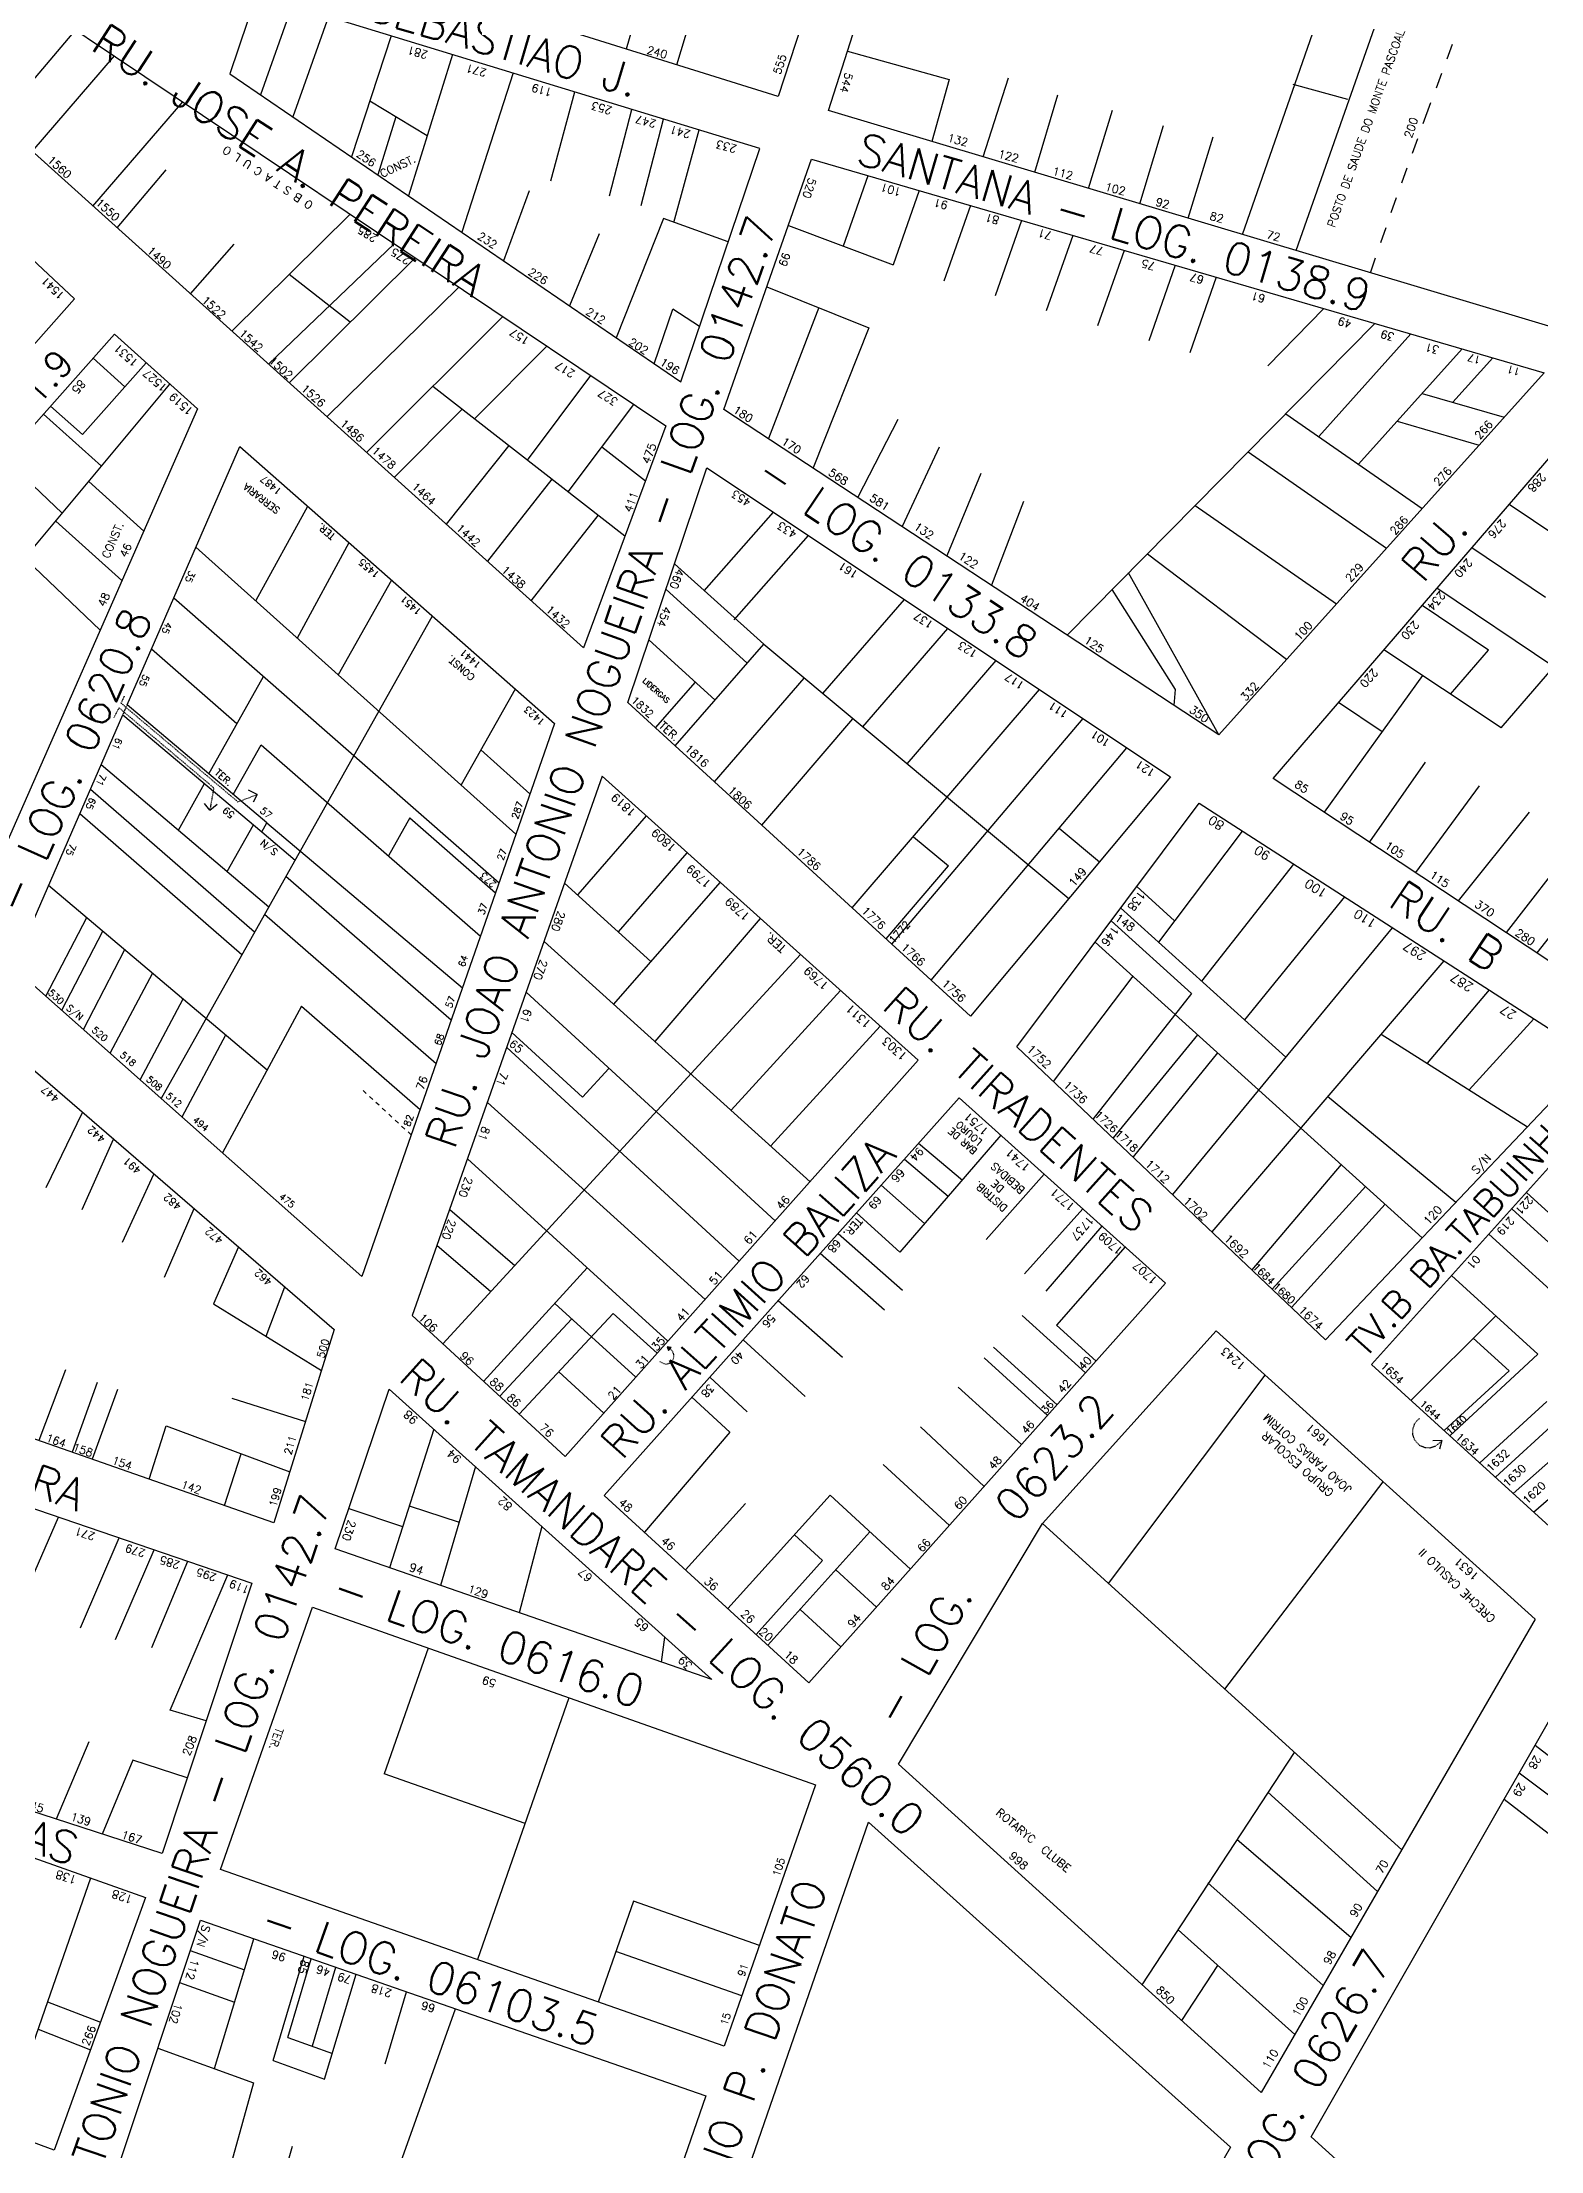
# Model space of a CAD drawing. Extents: x 714896 to 749292, y 8417558 to 8447149.
# Drawn here: x 738163.1 to 738444, y 8426398.5 to 8426793.7 of the extents above; entities that cross this region are included whole.
import ezdxf

# ---------------------------------------------------------------- set-up
doc = ezdxf.new("R2010")
doc.units = 0
doc.header["$MEASUREMENT"] = 0
doc.linetypes.add('ACAD_ISO03W100', pattern=[30, 12, -18])
for name, color, linetype in [('LOTE', 7, 'CONTINUOUS'), ('NUM-PORTA', 7, 'CONTINUOUS'), ('QUADRA', 6, 'CONTINUOUS'), ('TEXTO', 7, 'CONTINUOUS'), ('TEXTODERUA', 3, 'CONTINUOUS')]:
    doc.layers.add(name, color=color, linetype=linetype)
doc.styles.add('ROMANS', font='ROMANS.SHX', dxfattribs={"height": 1.5})

msp = doc.modelspace()

# ---------------------------------------------------------------- hatches: boundary and pattern name
at = {"layer": 'LOTE', "linetype": 'CONTINUOUS'}
msp.add_hatch(color=256, dxfattribs=at).paths.add_polyline_path([(738280.94, 8426549.07), (738280.22, 8426549.2), (738280.45, 8426548.52), (738280.71, 8426548.81, 0.000633), (738280.71, 8426548.81, -0.000633), (738280.71, 8426548.81)])
h = msp.add_hatch(dxfattribs=at)
h.set_pattern_fill('ANSI31', color=256, style=0)
h.set_pattern_definition([(45, (0, 0), (-0.0883883476483, 0.0883883476483), [])])
h.paths.add_polyline_path([(738280.94, 8426549.07), (738280.22, 8426549.2), (738280.45, 8426548.52), (738280.71, 8426548.81, 0.000633), (738280.71, 8426548.81, -0.000633), (738280.71, 8426548.81)])

# ---------------------------------------------------------------- linework, layer by layer
at = {"layer": 'LOTE', "color": 7}
for p, q in [((738388.02, 8426757.68, 517.27), (738407.83, 8426814.32, 521.68)), ((738398.1, 8426754.66, 517.27), (738418.02, 8426811.23, 521.68)), ((738276.7, 8426806.65, 519.16), (738272.52, 8426792.42, 518.26)), ((738209.93, 8426800.61), (738204.01, 8426783.82, -2.3)), ((738216.71, 8426798.54, 518.15), (738210.06, 8426779.69, 515.57)), ((738282.01, 8426789.46, 518.26), (738285.26, 8426800.18, 519.06)), ((738169.3, 8426796.03, 516.68), (738154.83, 8426778.98, 516.8)), ((738228.48, 8426794.93, 518.15), (738221.05, 8426772.19, 515.48)), ((738161.19, 8426773.25, 516.8), (738176.62, 8426791.12, 516.68)), ((738239.98, 8426791.41, 518.15), (738231.75, 8426764.88, 515.41)), ((738314.04, 8426792.04, 519.62), (738333.04, 8426786.72, 518.64)), ((738251.33, 8426787.94, 518.15), (738241.72, 8426758.07, 515.36)), ((738333.04, 8426786.72, 518.64), (738329.84, 8426775.12, 517.27)), ((738339.46, 8426772.24, 517.27), (738344.16, 8426787.02, 518.74)), ((738172.57, 8426763, 516.8), (738189.42, 8426782.53, 516.68)), ((738258.38, 8426767.75, 516.59), (738262.94, 8426784.39, 518.15)), ((738349.13, 8426769.34, 517.27), (738353.42, 8426783.82, 518.65)), ((738397.51, 8426785.83, 519.35), (738407.73, 8426783, 519.34)), ((738229.34, 8426779.71, 516.53), (738225.97, 8426768.82, 515.41)), ((738269.42, 8426764.88, 516.76), (738273.61, 8426781.12, 518.15)), ((738275.36, 8426763.08, 516.76), (738279.55, 8426779.31, 518.15)), ((738359.21, 8426766.28, 517.27), (738363.68, 8426780.94, 518.59)), ((738281.46, 8426759.93, 516.88), (738286.24, 8426777.26, 518.15)), ((738368.8, 8426763.44, 517.27), (738373.27, 8426778.11, 518.59)), ((738377.89, 8426760.72, 517.27), (738382.58, 8426775.94, 518.61)), ((738186.28, 8426769.78, 516.83), (738177.09, 8426758.94, 516.8)), ((738254.36, 8426765.85, 516.37), (738249.51, 8426752.75, 515.32)), ((738220.77, 8426761.5, 516.69), (738198.62, 8426739.55, 516.8)), ((738279.5, 8426760.64, 516.85), (738270.64, 8426738.32, 515.25)), ((738291.64, 8426756.28, 517.17), (738279.5, 8426760.64, 516.85)), ((738302.93, 8426759.35, 517.31), (738322.57, 8426751.98, 517.62)), ((738198.98, 8426755.84, 516.87), (738190.83, 8426746.57, 516.8)), ((738205.49, 8426733.37, 516.8), (738229.07, 8426755.93, 516.69)), ((738267.47, 8426757.79, 516.4), (738261.93, 8426744.27, 515.28)), ((738209.35, 8426729.89, 516.8), (738233, 8426753.29, 516.69)), ((738298.91, 8426747.87, 517.31), (738318.04, 8426740.2, 517.77)), ((738286.3, 8426740.45), (738281.25, 8426743.69, 211.59)), ((738308.65, 8426743.96, 516.72), (738299.22, 8426719.4, 518.4)), ((738249.42, 8426742.27, 516.69), (738223.85, 8426716.83, 516.8)), ((738318.04, 8426740.2, 516.86), (738307.57, 8426713.9, 518.4)), ((738355.2, 8426682.58), (738412.88, 8426740.98)), ((738257.67, 8426736.74, 516.69), (738244.12, 8426723.1, 516.75)), ((738254.04, 8426715.36, 517.37), (738265.91, 8426731.21, 516.68)), ((738421.72, 8426727.89), (738437.08, 8426723.41)), ((738241.8, 8426724.9, 517.24), (738229.05, 8426712.14, 516.8)), ((738261.67, 8426709.42, 517.4), (738273.95, 8426725.81, 516.69)), ((738323.45, 8426723.01, 517.24), (738315.93, 8426708.41, 518.4)), ((738396.19, 8426724.08, 519.83), (738421.71, 8426706.3, 518.4)), ((738417.04, 8426722.68), (738432.4, 8426718.2)), ((738166.85, 8426705.43, -0.77), (738156.03, 8426715.77)), ((738250.54, 8426718.09, 517.27), (738238.79, 8426703.38, 516.8)), ((738331.18, 8426717.8, 517.28), (738324.28, 8426702.91, 518.4)), ((738389.11, 8426716.91, 519.85), (738415.02, 8426698.86, 518.4)), ((738258.62, 8426711.8, 517.48), (738246.53, 8426696.41, 516.8)), ((738338.98, 8426712.84, 517.29), (738332.64, 8426697.42, 518.4)), ((738173.92, 8426683.48, -1.79), (738148.73, 8426707.54)), ((738347.03, 8426707.65, 517.26), (738341, 8426691.92, 518.4)), ((738212.82, 8426706.71, 510.5), (738203.15, 8426689.04, 510.04)), ((738267.23, 8426705, 517.51), (738254.68, 8426689.03, 516.8)), ((738287.15, 8426690.9), (738300.14, 8426705.6)), ((738379.2, 8426706.88, 519.89), (738405.67, 8426688.45, 518.4)), ((738451.73, 8426697.87, 517.35), (738438.05, 8426707.07, 517.74)), ((738220.55, 8426699.9, 510.5), (738210.89, 8426682.02, 510.28)), ((738292.78, 8426685.46), (738306.68, 8426701.24)), ((738251.87, 8426645.26, 512.15), (738191.89, 8426699.06, 509.14)), ((738281.58, 8426695.92), (738298.31, 8426680.86)), ((738370.23, 8426697.79), (738396.31, 8426678.04)), ((738444.83, 8426689.63, 517.24), (738431.03, 8426698.92, 517.74)), ((738228.53, 8426692.88, 510.5), (738218.53, 8426675.16, 510.5)), ((738187.74, 8426689.54, 509.14), (738248.7, 8426636.14, 512.15)), ((738279.99, 8426691.18), (738295.22, 8426677.31)), ((738309.36, 8426671.64), (738324.67, 8426689.25)), ((738434.18, 8426679.76, 517.74), (738421.74, 8426688.13, 517.74)), ((738446.4, 8426676.61, 516.95), (738424.5, 8426691.35, 517.74)), ((738236.18, 8426686.14, 510.5), (738185.35, 8426595.75, 510.38)), ((738316.9, 8426665.36), (738332.85, 8426683.81)), ((738183.58, 8426679.98, 509.14), (738199.58, 8426666, 509.92)), ((738276.8, 8426681.7), (738289.2, 8426670.41)), ((738281.71, 8426661.83), (738298.31, 8426680.86)), ((738436.5, 8426665.18, 516.95), (738414.56, 8426679.8, 517.74)), ((738427.02, 8426671.5, 517.56), (738434.18, 8426679.76, 517.74)), ((738325.2, 8426658.44), (738341.85, 8426677.81)), ((738436.5, 8426665.18, 516.95), (738446.4, 8426676.61, 517.19)), ((738251.71, 8426672.47, 510.5), (738241.58, 8426654.5, 511.23)), ((738278.02, 8426665.2), (738285.51, 8426673.77)), ((738289.09, 8426655.07), (738305.91, 8426674.52)), ((738314.92, 8426631.43), (738350.02, 8426672.36)), ((738421.8, 8426674.98, 517.38), (738403.36, 8426649.41, 517.09)), ((738297.94, 8426646.97), (738315.04, 8426666.91)), ((738322.3, 8426624.68), (738358.2, 8426666.92)), ((738204.12, 8426662.04, 510.15), (738245.21, 8426626.13, 512.15)), ((738254.5, 8426652.82, 512.15), (738245.29, 8426661.08, 511.69)), ((738329.68, 8426617.92), (738366.37, 8426661.48)), ((738174.14, 8426658.3, 509.14), (738205.55, 8426631.67, 511.13)), ((738422.28, 8426658.76, 517.12), (738411.84, 8426643.8, 517.09)), ((738172.14, 8426653.72, 509.14), (738202.9, 8426626.96, 510.6)), ((738432.38, 8426654.33, 516.97), (738420.49, 8426638.08, 517.09)), ((738170.14, 8426649.13, 509.14), (738200.52, 8426622.72, 510.58)), ((738232, 8426648.31, 510.46), (738227.99, 8426641.18, 510.45)), ((738232, 8426648.31, 510.46), (738248.04, 8426634.25, 512.15)), ((738276.28, 8426648.71, 513.24), (738263.45, 8426633.97, 510.91)), ((738441.75, 8426649.41, 516.84), (738428.5, 8426632.78, 517.09)), ((738204.22, 8426645.7, 509.14), (738210.47, 8426640.42, 510.69)), ((738205.18, 8426647.4, 509.14), (738241.84, 8426616.45, 512.15)), ((738387.98, 8426645.85, 512.08), (738372.29, 8426625.04, 512.95)), ((738283.91, 8426641.8, 513.24), (738271.01, 8426626.98, 510.9)), ((738450.29, 8426643.32, 516.68), (738437.45, 8426626.85, 517.09)), ((738208.77, 8426637.4, 510.69), (738239.75, 8426610.46, 512.15)), ((738277.14, 8426621.42, 511.62), (738260.97, 8426636.09, 509.57)), ((738290.11, 8426636.23, 513.24), (738270.14, 8426613.42, 509.99)), ((738321.27, 8426625.62), (738332.92, 8426639.34)), ((738397.61, 8426639.66, 512.08), (738380.37, 8426617.74, 511.91)), ((738456.08, 8426639.49, 517.57), (738443.24, 8426623.02, 517.98)), ((738164.29, 8426635.7, 509.14), (738205.27, 8426601.11, 511.11)), ((738368.23, 8426635.43, 516.01), (738375.3, 8426629.03, 515.56)), ((738407.15, 8426633.52, 512.08), (738388.42, 8426610.46, 511.91)), ((738163.75, 8426614.91, 510.38), (738171.43, 8426629.68, 509.98)), ((738204.76, 8426630.26, 510.64), (738236.91, 8426602.3, 512.15)), ((738297.63, 8426629.49, 513.24), (738277.89, 8426606.42, 510.15)), ((738363.42, 8426629.03, 516.01), (738378.52, 8426615.38, 511.89)), ((738365.2, 8426631.45, 516.01), (738396.14, 8426603.48, 514.03)), ((738166.74, 8426612.26, 510.38), (738174.47, 8426627.11, 509.98)), ((738257.13, 8426625.17, 509.57), (738306.99, 8426580.13, 509.12)), ((738360.44, 8426625.02, 516.01), (738421.75, 8426569.62, 512.08)), ((738416.13, 8426627.74, 512.08), (738374.94, 8426577.74, 511.71)), ((738170.83, 8426608.63, 510.38), (738178.59, 8426623.63, 510.12)), ((738305.19, 8426622.69, 513.24), (738238.16, 8426549.75, 513.07)), ((738425.78, 8426621.53, 512.08), (738382.31, 8426570.73, 511.71)), ((738175.8, 8426604.22, 510.38), (738183.79, 8426619.25, 510.36)), ((738367.48, 8426618.65, 513.22), (738352.59, 8426598.89, 514.04)), ((738181.41, 8426599.24, 510.38), (738189.49, 8426614.43, 510.36)), ((738211.66, 8426613.02, 510.95), (738196.9, 8426585.51, 510.38)), ((738211.66, 8426613.02, 511.1), (738233.91, 8426593.68, 512.15)), ((738253.78, 8426615.63, 509.57), (738300.43, 8426572.77, 509.12)), ((738292.18, 8426593.51, 513.19), (738312.69, 8426615.97, 513.24)), ((738378.52, 8426615.38, 511.89), (738360.05, 8426591.89, 511.71)), ((738434.26, 8426616.07, 512.08), (738422.63, 8426602.35, 511.98)), ((738299.63, 8426586.84, 513.19), (738320.14, 8426609.3, 513.24)), ((738442.67, 8426610.66, 512.08), (738430.55, 8426597.33, 512.09)), ((738189.29, 8426592.26, 510.38), (738197.49, 8426607.68, 510.53)), ((738250.15, 8426605.28, 509.57), (738293.73, 8426565.26, 509.12)), ((738251.12, 8426608.12, 509.57), (738264.34, 8426595.98, 509.43)), ((738379.62, 8426607.68, 513.23), (738363.8, 8426588.33, 511.71)), ((738414.03, 8426607.8, 511.98), (738441.45, 8426590.41)), ((738269.3, 8426601.37, 513.17), (738264.34, 8426595.98, 513.16)), ((738383.39, 8426604.28, 511.86), (738367.55, 8426584.77, 511.71)), ((738163.8, 8426579.07, 509.92), (738170.64, 8426593.12, 510.4)), ((738246.52, 8426594.96, 509.57), (738287.31, 8426558.06, 509.12)), ((738428.02, 8426576.25, 512.08), (738404, 8426596.08, 512.75)), ((738342.74, 8426588.87, 513.05), (738323.81, 8426566.92, 512)), ((738170.6, 8426574.94, 509.97), (738176.43, 8426588.12, 510.4)), ((738327.34, 8426587.34, 511.24), (738335.55, 8426580.39, 512.17)), ((738178.11, 8426568.78, 509.99), (738184.02, 8426581.57, 510.4)), ((738280.31, 8426550.21, 509.12), (738242.8, 8426584.4, 509.57)), ((738324.67, 8426584.36, 511.24), (738332.88, 8426577.41, 512.17)), ((738350.9, 8426581.54, 513.05), (738340, 8426569.3, 512.54)), ((738406.54, 8426583.36, 511.85), (738389.8, 8426563.61, 511.71)), ((738320.33, 8426579.49, 511.24), (738328.44, 8426572.27, 512.07)), ((738411.16, 8426579.32, 511.85), (738393.59, 8426559.97, 511.71)), ((738441.26, 8426578.12, 517.91), (738458.9, 8426562.07, 516.57)), ((738185.98, 8426562.23, 510), (738191.54, 8426575.08, 510.4)), ((738239.48, 8426574.93, 509.57), (738251.64, 8426564.43, 510.88)), ((738323.81, 8426566.92, 512), (738315.67, 8426574.27, 511.24)), ((738358.1, 8426575.06, 513.05), (738347.21, 8426562.83, 512.82)), ((738414.8, 8426575.89, 511.85), (738397.23, 8426556.55, 511.71)), ((738438.5, 8426575.06, 517.91), (738449.6, 8426564.96, 517.91)), ((738312.25, 8426570.44, 511.24), (738324.31, 8426559.83, 512.14)), ((738361.71, 8426571.82, 513.05), (738351.16, 8426559.61, 512.99)), ((738434.22, 8426570.31, 517.91), (738451.14, 8426554.91, 517.91)), ((738199.86, 8426567.91, 510.4), (738195.17, 8426557.24, 510.03)), ((738237.06, 8426568.26), (738247.16, 8426559.54, 1.08)), ((738308.92, 8426566.71, 511.24), (738320.98, 8426556.1, 512.14)), ((738366.07, 8426567.9, 513.05), (738353.21, 8426553.25, 513.22)), ((738245.8, 8426542.71, 513.07), (738265.21, 8426563.97, 513.12)), ((738427.22, 8426562.55, 517.91), (738443.43, 8426547.8, 517.91)), ((738195.17, 8426557.24, 510.03), (738215.44, 8426544.76, 509.83)), ((738205.04, 8426551.15, 510.02), (738208.53, 8426560.43, 510.4)), ((738274.33, 8426543.49, 509.12), (738259.14, 8426557.33, 509.3)), ((738301.05, 8426557.88, 511.24), (738313.05, 8426547.26, 512.07)), ((738262.34, 8426554.42, 511.17), (738248.83, 8426539.92, 513.07)), ((738270.12, 8426555.44, 510.59), (738252.5, 8426536.53, 513.07)), ((738278.32, 8426547.97, 509.12), (738270.12, 8426555.44, 510.59)), ((738346.73, 8426555.08, 512.88), (738358.63, 8426544.28, 514.06)), ((738353.21, 8426553.25, 513.22), (738360.63, 8426546.52, 514.06)), ((738435.53, 8426554.99, 516.77), (738419.61, 8426539.14, 514.65)), ((738294.46, 8426550.5, 511.24), (738306.07, 8426539.86, 511.99)), ((738341.4, 8426549.12, 512.88), (738353.31, 8426538.32, 514.06)), ((738431.3, 8426550.78, 516.29), (738438, 8426544.68, 516.29)), ((738339.61, 8426547.11, 510.65), (738351.51, 8426536.31, 511.83)), ((738426.88, 8426532.52, 514.65), (738443.43, 8426547.8, 515.64)), ((738167.47, 8426544.86, 509.69), (738162.43, 8426531.61, 509.46)), ((738173.39, 8426542.51, 509.71), (738168.69, 8426529.42, 509.46)), ((738268.34, 8426536.77, 509.12), (738259.9, 8426544.47, 509.22)), ((738288.19, 8426543.47, 511.24), (738295.24, 8426536.99, 511.71)), ((738334.73, 8426541.65, 512.88), (738346.64, 8426530.85, 514.06)), ((738362.94, 8426504.82, 514.87), (738392.27, 8426543.86, 515.34)), ((738425.85, 8426533.47, 514.65), (738438, 8426544.68, 516.29)), ((738177.17, 8426541.19, 509.71), (738172.47, 8426528.1, 509.46)), ((738198.63, 8426539.58, 509.84), (738212.45, 8426535.17, 509.83)), ((738284.86, 8426539.74, 511.24), (738291.99, 8426533.19, 511.71)), ((738432.5, 8426527.43, 514.65), (738445.07, 8426538.93, 516.15)), ((738183.1, 8426524.37, 509.46), (738186.31, 8426534.36, 509.7)), ((738186.31, 8426534.36, 509.7), (738209.51, 8426525.74, 509.83)), ((738236.48, 8426533.77, 510.19), (738228.16, 8426507.76, 510.31)), ((738327.72, 8426534.21, 512.81), (738339.64, 8426523.02, 514.06)), ((738435.45, 8426524.73, 514.65), (738448.02, 8426536.23, 516.15)), ((738291.99, 8426533.19, 511.58), (738275.97, 8426514.44, 510.96)), ((738438.78, 8426521.7, 514.65), (738451.7, 8426533.13, 516.12)), ((738197.26, 8426519.41, 509.46), (738200.38, 8426529.13, 509.69)), ((738244.3, 8426526.72, 510.19), (738237.74, 8426504.44, 510.31)), ((738320.68, 8426527.13, 512.71), (738333.13, 8426515.72, 514.06)), ((738442.62, 8426518.21, 514.65), (738454.95, 8426528.95, 516.06)), ((738384.76, 8426485.02, 514.9), (738414.41, 8426523.89, 515.34)), ((738220.55, 8426518.87), (738230.64, 8426515.5, 0.28)), ((738231.88, 8426519.39, 509.55), (738241.23, 8426516.29, 509.79)), ((738294.92, 8426519.82, 511.88), (738283.68, 8426507.38, 510.96)), ((738310.76, 8426521.38, 513.23), (738291.59, 8426500.14, 510.96)), ((738325.81, 8426507.52, 514.06), (738310.76, 8426521.38, 511.86)), ((738159.25, 8426501.47, 509.9), (738166.16, 8426517.26, 509.86)), ((738256.72, 8426515.52, 510.19), (738252.48, 8426499.32, 510.31)), ((738318.23, 8426514.51, 512.95), (738299.11, 8426493.26, 510.96)), ((738309.33, 8426509.11, 512.96), (738304.06, 8426513.96, 512.19)), ((738350.56, 8426516.06, 514.82), (738417.92, 8426454.93, 514.8)), ((738170.26, 8426496.53, 509.95), (738177.52, 8426513.38, 509.86)), ((738176.79, 8426494.3, 509.95), (738184.04, 8426511.15, 509.86)), ((738183.61, 8426492.83, 509.92), (738190.35, 8426508.99, 509.86)), ((738187.09, 8426481.1, 509.93), (738197.85, 8426506.43, 509.86)), ((738309.33, 8426509.11, 512.96), (738296.88, 8426495.27, 510.96)), ((738319.44, 8426500.39, 514.06), (738311.83, 8426507.39, 512.95)), ((738312.78, 8426492.93, 514.06), (738305.14, 8426499.96, 512.94)), ((738193.8, 8426479.06, 509.64), (738187.09, 8426481.1, 509.93)), ((738171.8, 8426475.17, 510.37), (738165.71, 8426460.64, 511.7)), ((738442.89, 8426474.5), (738455.65, 8426464.66, 1.03)), ((738180.04, 8426471.71, 510.25), (738174.33, 8426457.84, 511.7)), ((738190.26, 8426468.38, 509.64), (738180.04, 8426471.71, 510.25)), ((738369.25, 8426429.6, 514.8), (738397.82, 8426473.17, 514.9)), ((738460.61, 8426453.7, 515.81), (738439.91, 8426469.3, 514.3)), ((738392.81, 8426465.69, 514.88), (738413.38, 8426447.1, 514.8)), ((738437.09, 8426464.37, 514.29), (738446.71, 8426456.95, 515.33)), ((738386.96, 8426456.92, 514.87), (738408.39, 8426438.47, 514.8)), ((738172.15, 8426449.6, 509.72), (738164.1, 8426426.44, 510.58)), ((738381.55, 8426448.71, 514.85), (738403.18, 8426429.47, 514.8)), ((738375.99, 8426439.88, 514.83), (738397.85, 8426420.27, 514.8)), ((738190.83, 8426436.04), (738200.97, 8426432.39, 0.45)), ((738195.4, 8426413.91, 512.61), (738202.73, 8426438.25, 511.97)), ((738206.38, 8426415.43, 512.69), (738212.2, 8426434.96, 511.97)), ((738209.13, 8426419.75, 512.51), (738213.52, 8426434.5, 511.97)), ((738213.74, 8426418.15, 512.51), (738218.13, 8426432.9, 511.97)), ((738216.02, 8426411.9, 512.51), (738221.91, 8426431.58, 511.97)), ((738376.66, 8426422.89, 514.8), (738383.43, 8426433.2, 514.82)), ((738188.84, 8426430.06, 511.97), (738199.15, 8426426.35, 512.43)), ((738227.33, 8426414.82, 512.34), (738231.36, 8426428.3, 511.97)), ((738164.1, 8426426.44, 510.58), (738155.71, 8426402.25, 513.84)), ((738164.1, 8426426.44, 510.58), (738173.98, 8426422.57, 509.72)), ((738223.67, 8426377.91, 514.65), (738240.55, 8426425.1, 511.97)), ((738162.3, 8426421.27, 510.58), (738172.12, 8426417.43, 509.72)), ((738184.74, 8426417.72, 511.97), (738202.7, 8426411.25, 512.77)), ((738202.7, 8426411.25, 512.77), (738196.18, 8426387.79, 514.65)), ((738209.92, 8426399.28, 513.24), (738205.68, 8426384.37, 514.65))]:
    msp.add_line(p, q, dxfattribs=at)
at = {"layer": 'LOTE', "color": 7, "ltscale": 0.1}
for p, q in [((738426.41, 8426790.62, 520.03), (738427.43, 8426793.34, 520.22)), ((738424.38, 8426785.14, 519.67), (738425.39, 8426787.88, 519.84)), ((738421.92, 8426778.44, 519.29), (738423.37, 8426782.39, 519.51)), ((738419.91, 8426772.91, 518.99), (738420.92, 8426775.68, 519.14)), ((738417.92, 8426767.36, 518.68), (738418.91, 8426770.14, 518.84)), ((738415.93, 8426761.78, 518.33), (738416.92, 8426764.57, 518.52)), ((738413.97, 8426756.16, 517.9), (738414.95, 8426758.97, 518.13)), ((738412.05, 8426750.48, 517.27), (738413, 8426753.32, 517.62)), ((738223.83, 8426596.66, 511.27), (738223.23, 8426597.21, 511.24)), ((738225.03, 8426595.55, 511.36), (738224.43, 8426596.11, 511.31)), ((738226.22, 8426594.45, 511.45), (738225.62, 8426595, 511.4)), ((738227.42, 8426593.34, 511.55), (738226.82, 8426593.89, 511.5)), ((738228.62, 8426592.23, 511.67), (738228.02, 8426592.78, 511.61)), ((738229.83, 8426591.11, 511.81), (738229.23, 8426591.67, 511.74)), ((738231.04, 8426590, 511.97), (738230.43, 8426590.56, 511.88)), ((738232.24, 8426588.89, 512.15), (738231.64, 8426589.45, 512.06))]:
    msp.add_line(p, q, dxfattribs=at)
at = {"layer": 'LOTE', "color": 7, "linetype": 'CONTINUOUS'}
for p, q in [((738170.61, 8426720.15), (738182.56, 8426733.61)), ((738172.62, 8426734.47), (738178.57, 8426729.12)), ((738159.8, 8426696.97, 216.82), (738187.02, 8426729.6)), ((738163.33, 8426724), (738174.2, 8426714.23)), ((738164.66, 8426725.5), (738170.61, 8426720.15)), ((738171.79, 8426711.35), (738182.11, 8426702.08)), ((738165.61, 8426703.94), (738178.02, 8426692.79))]:
    msp.add_line(p, q, dxfattribs=at)
at = {"layer": 'LOTE', "color": 7, "flags": 128}
for points, elevation in [([(738235.25, 8426776.15), (738224.47, 8426782.64)], 515.48), ([(738216.41, 8426723.51), (738241.16, 8426747.82)], 516.8), ([(738194.29, 8426656.59), (738204.55, 8426674.82)], 509.14), ([(738414.2, 8426664.43), (738406.07, 8426669.95)], 517.38), ([(738198.88, 8426652.72), (738204.12, 8426662.04)], 509.14), ([(738188.6, 8426646.04), (738193.5, 8426654.76)], 509.14), ([(738197.76, 8426638.29), (738202.67, 8426647.01)], 509.14), ([(738204.22, 8426645.7), (738205.18, 8426647.4)], 509.14)]:
    msp.add_lwpolyline(points, dxfattribs=dict(at, elevation=elevation))
at = {"layer": 'LOTE', "color": 7}
for points in [[(738317.84, 8426768.69), (738313.22, 8426755.49)], [(738327.44, 8426765.89), (738322.57, 8426751.98)], [(738337.04, 8426763.09), (738332.08, 8426748.94)], [(738346.64, 8426760.29), (738341.68, 8426746.14)], [(738356.24, 8426757.49), (738351.28, 8426743.34)], [(738365.84, 8426754.69), (738360.88, 8426740.54)], [(738375.44, 8426751.89), (738370.48, 8426737.74)], [(738383.12, 8426749.65), (738378.16, 8426735.5)], [(738403.28, 8426743.78), (738392.78, 8426733.07)], [(738419.6, 8426739.02), (738402.33, 8426719.8)], [(738429.2, 8426736.22), (738409.78, 8426714.61)], [(738434.96, 8426734.54), (738427.48, 8426726.21)], [(738383.61, 8426663.9), (738366.71, 8426694.24)], [(738375.25, 8426669.4), (738375.47, 8426672.39), (738363.63, 8426691.12)], [(738298.31, 8426680.86), (738355.48, 8426633.2)], [(738326.38, 8426644.79), (738332.92, 8426639.34)], [(738353.68, 8426646.42), (738361.25, 8426640.11)], [(738235.4, 8426492.72), (738227.15, 8426469.12)], [(738261.81, 8426483.39), (738244.64, 8426434.32)]]:
    msp.add_lwpolyline(points, dxfattribs=at)
at = {"layer": 'LOTE', "color": 7, "linetype": 'CONTINUOUS', "flags": 128}
for points in [[(738220.82, 8426741.24), (738209.35, 8426750.18)], [(738272.31, 8426701.13), (738236.28, 8426729.2)], [(738276.13, 8426711.45), (738267.96, 8426717.81)], [(738279.73, 8426494.75), (738279.12, 8426490.08)]]:
    msp.add_lwpolyline(points, dxfattribs=at)
at = {"layer": 'LOTE', "color": 7, "flags": 128}
for points in [[(738277.79, 8426733.44), (738281.25, 8426743.69)], [(738425.39, 8426531.64), (738423.74, 8426531.56)], [(738425.39, 8426531.64), (738425, 8426530)], [(738253.57, 8426459.85), (738227.15, 8426469.12)], [(738273.89, 8426445.26), (738267.29, 8426426.38)], [(738297.49, 8426436.99), (738273.89, 8426445.26)], [(738294.19, 8426427.55), (738270.59, 8426435.82)]]:
    msp.add_lwpolyline(points, dxfattribs=at)
at = {"layer": 'LOTE', "color": 5, "linetype": 'ACAD_ISO03W100', "ltscale": 0.005, "flags": 128}
msp.add_lwpolyline([(738176.54, 8426667.14), (738177.5, 8426668.92), (738195.22, 8426653.96), (738194.5, 8426649.77)], dxfattribs=at)
at = {"layer": 'LOTE', "color": 3, "linetype": 'ACAD_ISO03W100', "ltscale": 0.005, "flags": 128}
msp.add_lwpolyline([(738178.46, 8426671.16), (738177.84, 8426669.83), (738199.76, 8426651.32), (738203.34, 8426652.69)], dxfattribs=at)
at = {"layer": 'LOTE', "color": 7, "linetype": 'ACAD_ISO03W100', "ltscale": 0.002, "flags": 128}
for points in [[(738178.22, 8426667.66), (738179.01, 8426669.49)], [(738421.23, 8426535.75), (738420.68, 8426535.29), (738420.23, 8426534.66), (738419.89, 8426533.57), (738419.92, 8426532.69), (738420.28, 8426531.74), (738421.19, 8426530.76), (738422.21, 8426530.33), (738423.21, 8426530.27), (738424.18, 8426530.56), (738424.96, 8426531.12), (738425.39, 8426531.64)]]:
    msp.add_lwpolyline(points, dxfattribs=at)
at = {"layer": 'LOTE', "color": 3, "flags": 128}
for points in [[(738203.34, 8426652.69), (738201.75, 8426653.51)], [(738203.34, 8426652.69), (738202.6, 8426651.25)]]:
    msp.add_lwpolyline(points, dxfattribs=at)
at = {"layer": 'LOTE', "color": 5, "flags": 128}
for points in [[(738194.5, 8426649.77), (738193.5, 8426651.04)], [(738194.5, 8426649.77), (738195.9, 8426650.88)]]:
    msp.add_lwpolyline(points, dxfattribs=at)
at = {"layer": 'LOTE', "linetype": 'CONTINUOUS', "flags": 128}
msp.add_lwpolyline([(738280.22, 8426549.2), (738280.45, 8426548.52), (738280.94, 8426549.07), (738280.22, 8426549.2)], dxfattribs=at)
at = {"layer": 'LOTE', "linetype": 'ACAD_ISO03W100', "ltscale": 0.003, "flags": 128}
msp.add_lwpolyline([(738278.84, 8426546.4), (738279.75, 8426545.98), (738279.98, 8426545.95), (738280.24, 8426545.98), (738280.45, 8426546.04), (738280.6, 8426546.1), (738280.69, 8426546.15), (738280.81, 8426546.22), (738280.91, 8426546.3), (738280.97, 8426546.35), (738281.1, 8426546.48), (738281.17, 8426546.58), (738281.23, 8426546.66), (738281.31, 8426546.8), (738281.35, 8426546.9), (738281.4, 8426547.02), (738281.42, 8426547.11), (738281.42, 8426547.11), (738281.45, 8426547.23), (738281.46, 8426547.32), (738281.46, 8426547.32), (738281.47, 8426547.5), (738281.46, 8426547.66), (738281.43, 8426547.82), (738281.37, 8426548.02), (738281.26, 8426548.25), (738281.22, 8426548.32), (738281.14, 8426548.43), (738280.95, 8426548.64), (738280.52, 8426548.96)], dxfattribs=at)
at = {"layer": 'LOTE', "color": 7, "linetype": 'CONTINUOUS', "elevation": 512.51, "flags": 128}
for points in [[(738209.13, 8426419.75), (738217.46, 8426416.7)], [(738206.38, 8426415.43), (738216.02, 8426411.9)]]:
    msp.add_lwpolyline(points, dxfattribs=at)
at = {"layer": 'QUADRA', "color": 6}
msp.add_line((738337.06, 8426611.17), (738337.06, 8426611.17), dxfattribs=at)
for points in [[(738319.78, 8426840.89), (738301.05, 8426783.51), (738206.77, 8426812.99), (738224.94, 8426866.96), (738319.78, 8426840.89)], [(738328.84, 8426838.34), (738496.21, 8426787.49), (738452.15, 8426738.46), (738310.48, 8426780.89), (738328.84, 8426838.34)], [(738127.55, 8426784.54), (738169.14, 8426745.61), (738102.93, 8426670.91), (738060.65, 8426709.79), (738127.55, 8426784.54)], [(738290.86, 8426724.89), (738307.28, 8426771.77), (738444.56, 8426731.74), (738383.61, 8426663.9), (738290.86, 8426724.89)], [(738176.61, 8426738.96), (738192.18, 8426724.96), (738149.35, 8426627.67), (738110.21, 8426664.12), (738176.61, 8426738.96)], [(738453.67, 8426725.2), (738499.45, 8426654.09), (738461.36, 8426611.03), (738393.82, 8426655.72), (738453.67, 8426725.2)], [(738179.01, 8426669.49), (738200.1, 8426717.91), (738200.1, 8426717.91), (738259.09, 8426665.98), (738223, 8426562.35), (738157.61, 8426620.35), (738178.22, 8426667.66), (738204.22, 8426645.7), (738205.18, 8426647.4)], [(738272.85, 8426669.93), (738287.63, 8426713.93), (738374.56, 8426656.02), (738337.06, 8426611.17), (738272.85, 8426669.93)], [(738379.9, 8426651.05), (738453.83, 8426603.48), (738403.61, 8426550.48), (738345.73, 8426605.4), (738379.9, 8426651.05)], [(738152.55, 8426608.73), (738217.83, 8426552.4), (738206.52, 8426516.17), (738124.71, 8426544.82), (738152.55, 8426608.73)], [(738334.96, 8426595.88), (738373.64, 8426561.1), (738306.78, 8426486.21), (738268.43, 8426521.33), (738334.96, 8426595.88)], [(738383.1, 8426552.15), (738442.93, 8426498.14), (738391.56, 8426409.4), (738323.56, 8426470.98), (738350.56, 8426516.06)], [(738228.12, 8426541.27), (738288.57, 8426486.8), (738217.99, 8426511.29), (738228.12, 8426541.27)], [(738202.36, 8426504.88), (738185.57, 8426454.19), (738095.9, 8426483.34), (738119.59, 8426533.18), (738202.36, 8426504.88)], [(738213.71, 8426500.37), (738308.01, 8426467.08), (738290.88, 8426418.11), (738196.52, 8426451.2), (738213.71, 8426500.37)], [(738091.2, 8426478.33), (738182.45, 8426445.95), (738165.31, 8426398.62), (738074.73, 8426432.05), (738091.2, 8426478.33)], [(738317.95, 8426460.06), (738385.8, 8426399.15), (738347.81, 8426333.31), (738282.2, 8426356.86), (738317.95, 8426460.06)], [(738192.72, 8426441.73), (738287.49, 8426408.78), (738270.92, 8426360.94), (738177.06, 8426394.61), (738192.72, 8426441.73)]]:
    msp.add_lwpolyline(points, close=True, dxfattribs=at)
at = {"layer": 'QUADRA', "color": 6, "linetype": 'CONTINUOUS'}
for points in [[(738279.95, 8426721.79), (738264.55, 8426680.17), (738136.97, 8426795.06), (738149.64, 8426809.23), (738279.95, 8426721.79)], [(738282.78, 8426730.03), (738297.56, 8426773.79), (738203.24, 8426802.66), (738198.24, 8426787.77), (738282.78, 8426730.03)], [(738261.08, 8426528.63), (738327.27, 8426602.88), (738268.01, 8426656.11), (738232.41, 8426555.05), (738261.08, 8426528.63)], [(738412.21, 8426545.89), (738464.35, 8426498.44), (738478.89, 8426483.25), (738522.4, 8426515.26), (738458.91, 8426597.7), (738412.21, 8426545.89)]]:
    msp.add_lwpolyline(points, close=True, dxfattribs=at)
at = {"layer": 'QUADRA', "color": 6}
for points in [[(738350.56, 8426516.06), (738383.1, 8426552.15)], [(738445.95, 8426360.23), (738400.89, 8426401.11), (738437.09, 8426464.37), (738439.91, 8426469.3), (738451.72, 8426489.95)]]:
    msp.add_lwpolyline(points, dxfattribs=at)

# ---------------------------------------------------------------- texts
at = {"layer": 'NUM-PORTA', "color": 7, "style": 'ROMANS'}
for s, height, rotation, p in [('281', 1.492, 164.29, (738235.5, 8426791.97, 515.83)), ('240', 1.486, 344.7385, (738276.31, 8426791.6)), ('555', 1.469, 71.4845, (738301.44, 8426787.55)), ('271', 1.492, 164.29, (738246.49, 8426788.61, 515.83)), ('544', 1.468, 253.4515, (738313.62, 8426788.13)), ('119', 1.503, 164.5424, (738258.77, 8426784.94)), ('253', 1.503, 164.5371, (738270, 8426781.55)), ('247', 1.503, 164.5248, (738278.29, 8426779.06, -518.15)), ('200', 1.516, 71.677, (738419.75, 8426775.6)), ('241', 1.503, 164.5248, (738284.73, 8426777.09, -518.15)), ('233', 1.507, 164.429, (738293.38, 8426774.35)), ('132', 1.513, 345.2663, (738332.61, 8426775.13)), ('1560', 1.497, 317.9743, (738163.92, 8426771.45)), ('256', 1.488, 325.4429, (738221.82, 8426772.41)), ('122', 1.514, 345.2967, (738342.14, 8426772.12)), ('520', 1.5, 251.5218, (738306.77, 8426768.41)), ('101', 1.5, 164.1199, (738324.21, 8426766.25)), ('112', 1.514, 345.3208, (738352.28, 8426768.89, -517.27)), ('102', 1.514, 345.319, (738362.14, 8426765.96)), ('1550', 1.497, 317.981, (738172.96, 8426763.45)), ('91', 1.5, 164.1138, (738332.95, 8426763.77)), ('92', 1.514, 345.319, (738371.64, 8426763.12)), ('285', 1.494, 147.3136, (738226.05, 8426757.33, 0)), ('81', 1.5, 164.1138, (738342.59, 8426760.95)), ('71', 1.5, 164.0961, (738352.47, 8426758.08)), ('82', 1.514, 345.2885, (738381.77, 8426760.47)), ('1490', 1.498, 317.9857, (738182.6, 8426754.45)), ('275', 1.494, 147.3136, (738232.27, 8426753.16, 0)), ('232', 1.488, 327.331, (738244.51, 8426756.98)), ('77', 1.5, 164.1825, (738362.16, 8426755.16)), ('72', 1.515, 345.3061, (738392.4, 8426757)), ('226', 1.5, 327.3273, (738253.99, 8426750.25)), ('99', 1.5, 250.6946, (738301.92, 8426754.42)), ('75', 1.5, 164.1825, (738371.84, 8426752.34)), ('1541', 1.457, 136.5716, (738167.39, 8426746.4)), ('67', 1.5, 164.1825, (738380.95, 8426749.79)), ('61', 1.5, 164.2061, (738392.45, 8426746.26)), ('1522', 1.499, 317.9957, (738192.84, 8426745.17)), ('212', 1.488, 327.3145, (738264.82, 8426742.82)), ('1542', 1.499, 317.9959, (738199.82, 8426738.96)), ('157', 1.494, 147.3, (738254.57, 8426738.1)), ('49', 1.5, 164.2061, (738408.64, 8426741.54)), ('39', 1.5, 164.7003, (738416.64, 8426739.11)), ('1531', 1.5, 138.6437, (738181.22, 8426733.86)), ('202', 1.489, 327.2877, (738272.85, 8426737.13)), ('31', 1.5, 164.7003, (738425.02, 8426736.67)), ('17', 1.4, 164.7003, (738432.82, 8426734.72)), ('1527', 1.5, 138.6437, (738186.65, 8426729.17)), ('1502', 1.499, 317.9973, (738205.4, 8426733.84)), ('217', 1.494, 147.2863, (738263.1, 8426731.94)), ('196', 1.489, 327.2877, (738278.71, 8426733.37)), ('11', 1.4, 164.7003, (738440.22, 8426732.53)), ('85', 1.5, 228.6437, (738170.19, 8426730.57)), ('1519', 1.5, 138.6437, (738191.54, 8426724.77)), ('1526', 1.499, 317.9958, (738211.49, 8426728.6, -516.8)), ('327', 1.495, 147.2354, (738271.12, 8426726.7)), ('180', 1.5, 326.8762, (738292.43, 8426724.43)), ('1486', 1.499, 317.9958, (738218.77, 8426722.04, -516.8)), ('170', 1.5, 326.7576, (738301.48, 8426718.52)), ('266', 1.5, 47.6118, (738432.5, 8426719.14)), ('1478', 1.499, 317.9967, (738224.71, 8426716.95)), ('475', 1.524, 69.7417, (738276.89, 8426714.52)), ('1487', 1.3, 139.9659, (738208.08, 8426709.75)), ('568', 1.5, 326.7594, (738310.29, 8426712.69)), ('276', 1.5, 47.6118, (738424.81, 8426710.42)), ('288', 1.501, 228.1932, (738443.97, 8426713.09)), ('1464', 1.499, 317.9967, (738232.19, 8426710.22)), ('411', 1.524, 69.7417, (738273.52, 8426705.43)), ('453', 1.475, 146.5605, (738296.09, 8426707.78)), ('581', 1.5, 326.7948, (738318, 8426707.91)), ('433', 1.475, 146.5605, (738304.68, 8426701.85)), ('132', 1.5, 326.8484, (738326.32, 8426702.54)), ('286', 1.5, 47.6118, (738416.64, 8426701.25)), ('276', 1.501, 228.1932, (738436.51, 8426704.42)), ('1442', 1.499, 317.994, (738240.54, 8426702.44)), ('1455', 1.301, 139.1154, (738226.45, 8426694.12)), ('161', 1.475, 146.5689, (738316.13, 8426694.28)), ('122', 1.5, 326.8607, (738334.65, 8426697.04)), ('229', 1.5, 47.6118, (738408.28, 8426692.39)), ('240', 1.501, 228.1932, (738430.19, 8426697.08)), ('35', 1.28, 246.3404, (738190.68, 8426694.78)), ('1438', 1.499, 317.9923, (738249.02, 8426694.58)), ('460', 1.5, 250, (738281.98, 8426695.19)), ('1451', 1.301, 139.1319, (738234.3, 8426687.18)), ('1432', 1.499, 317.9923, (738257.35, 8426687.18)), ('454', 1.5, 250, (738279.59, 8426688.08)), ('404', 1.5, 326.9692, (738346.18, 8426689.11)), ('234', 1.501, 228.1932, (738425.12, 8426690.94, 517.74)), ('45', 1.279, 246.5382, (738186.29, 8426685.16)), ('137', 1.475, 146.5754, (738330.25, 8426684.9)), ('100', 1.5, 47.6118, (738398.69, 8426681.45)), ('230', 1.501, 228.1932, (738420.21, 8426685.42)), ('1441', 1.301, 139.3639, (738245.47, 8426677.16)), ('123', 1.475, 146.5795, (738338.53, 8426679.42)), ('125', 1.5, 325.3338, (738358.21, 8426681.29)), ('220', 1.501, 228.1932, (738412.49, 8426676.46)), ('55', 1.279, 246.5193, (738182.07, 8426675.29)), ('117', 1.475, 146.586, (738347.31, 8426673.51)), ('332', 1.5, 47.6118, (738388.64, 8426670.09)), ('1423', 1.296, 138.1694, (738257.44, 8426666.45)), ('1832', 1.4, 317.9915, (738273.34, 8426670.19)), ('111', 1.476, 146.5952, (738355.52, 8426668.09)), ('350', 1.5, 324.4307, (738377.94, 8426668.27)), ('101', 1.477, 146.6215, (738363.42, 8426662.74)), ('61', 1.279, 246.4878, (738177, 8426663.46)), ('1816', 1.5, 317.6148, (738283.38, 8426661.12)), ('71', 1.279, 246.5054, (738173.97, 8426656.67)), ('121', 1.485, 146.7992, (738371.85, 8426657.11)), ('65', 1.279, 246.5054, (738172.04, 8426652.24)), ('1819', 1.555, 137.8638, (738274.52, 8426649.53)), ('1806', 1.5, 317.6148, (738291.46, 8426653.29)), ('85', 1.499, 326.0772, (738397.66, 8426654.26)), ('287', 1.278, 70.5284, (738252.21, 8426648.01)), ('80', 1.697, 147.5337, (738384.79, 8426647.31)), ('95', 1.498, 326.3971, (738406.15, 8426648.27)), ('1809', 1.555, 137.8638, (738282.07, 8426642.91)), ('75', 1.279, 246.4034, (738168.33, 8426643.59)), ('27', 1.278, 70.5284, (738249.49, 8426640.21)), ('1786', 1.501, 317.5981, (738304.38, 8426641.79)), ('90', 1.707, 147.3503, (738393.42, 8426641.67)), ('105', 1.499, 326.4128, (738414.56, 8426642.77)), ('273', 1.278, 137.5523, (738248.31, 8426636.05, 0.01)), ('1799', 1.556, 137.8765, (738288.6, 8426636.17)), ('149', 1.485, 49.7868, (738356.48, 8426635.32)), ('100', 1.709, 147.2934, (738404.11, 8426634.64)), ('115', 1.5, 326.4039, (738422.98, 8426637.27)), ('37', 1.278, 70.5581, (738245.88, 8426630.03)), ('1789', 1.557, 137.9193, (738295.87, 8426630.02)), ('138', 1.544, 233.7457, (738368.73, 8426634.78, 515.53)), ('370', 1.501, 326.3746, (738431.41, 8426631.78)), ('280', 1.503, 249.7704, (738259.77, 8426631.01)), ('1776', 1.501, 317.6174, (738316.51, 8426630.73)), ('1772', 1.4, 47.6174, (738322.65, 8426624.68)), ('148', 1.544, 323.7074, (738363.96, 8426629.27, 3.6)), ('110', 1.713, 147.252, (738413.33, 8426628.96)), ('1766', 1.501, 317.6348, (738323.93, 8426623.88)), ('146', 1.544, 233.7457, (738363.81, 8426628.2, 515.53)), ('297', 1.712, 147.2292, (738422.6, 8426622.89)), ('280', 1.503, 326.3046, (738439.01, 8426626.42)), ('64', 1.278, 70.4862, (738242.21, 8426620.25)), ('270', 1.502, 249.7511, (738256.45, 8426621.91)), ('1769', 1.558, 137.919, (738310.65, 8426617.04)), ('1756', 1.503, 317.7511, (738331.53, 8426617.08)), ('287', 1.709, 147.1896, (738431.46, 8426617.01)), ('530', 1.256, 317.8906, (738164.07, 8426615.38)), ('S/N', 1.254, 320.0987, (738167.48, 8426612.5)), ('57', 1.278, 70.5942, (738239.81, 8426612.57)), ('1311', 1.558, 137.919, (738318.59, 8426609.9)), ('27', 1.709, 147.1896, (738439.54, 8426611.81)), ('520', 1.254, 319.8715, (738172.25, 8426608.36)), ('61', 1.503, 249.7599, (738253.49, 8426612.68)), ('518', 1.254, 319.8715, (738177.54, 8426603.68)), ('68', 1.278, 70.5388, (738237.73, 8426605.54)), ('65', 1.503, 320.2251, (738250.46, 8426605.75)), ('1303', 1.558, 137.919, (738325.36, 8426603.83)), ('1752', 1.544, 316.8775, (738347.45, 8426604.81)), ('447', 1.401, 139.0618, (738166.39, 8426595.9)), ('508', 1.253, 319.6987, (738182.47, 8426599.12)), ('512', 1.254, 319.7446, (738186.13, 8426596.03)), ('76', 1.5, 70.5388, (738234.53, 8426597.17)), ('71', 1.502, 249.7417, (738248.98, 8426600.82)), ('1736', 1.5, 316.8775, (738354.36, 8426598.1)), ('1751', 1.52, 138.2999, (738340.6, 8426589.78)), ('1726', 1.446, 316.5424, (738360.22, 8426592.55)), ('442', 1.401, 139.1079, (738175.05, 8426588.34)), ('494', 1.254, 319.7222, (738191.17, 8426591.53)), ('82', 1.277, 70.4828, (738231.98, 8426590.35)), ('81', 1.502, 249.754, (738245.62, 8426590.62)), ('1718', 1.446, 316.5424, (738364.01, 8426588.96)), ('94', 1.5, 229.074, (738327.29, 8426586.73)), ('1741', 1.525, 138.313, (738348.4, 8426583)), ('S/N', 1.524, 47.1843, (738431.93, 8426581.4)), ('491', 1.401, 139.1223, (738181.76, 8426582.46)), ('66', 1.5, 229.074, (738323.77, 8426582.73)), ('1712', 1.55, 316.4718, (738369.66, 8426583.31)), ('482', 1.401, 139.1239, (738189.31, 8426575.71)), ('475', 1.254, 319.8207, (738207.33, 8426577.16)), ('46', 1.524, 48.6098, (738301.63, 8426574.74)), ('69', 1.45, 229.0712, (738319.44, 8426577.6)), ('1771', 1.526, 138.3165, (738356.79, 8426575.6)), ('1702', 1.55, 316.451, (738376.76, 8426576.38)), ('221', 1.462, 227.8607, (738441.6, 8426577.58)), ('220', 1.503, 249.7681, (738239.28, 8426573.23)), ('1737', 1.5, 227.9937, (738359.21, 8426573.81)), ('120', 1.524, 47.1843, (738422.94, 8426571.91)), ('219', 1.462, 227.8607, (738438.09, 8426573.69)), ('472', 1.401, 139.1573, (738197.1, 8426569.34)), ('61', 1.524, 48.6362, (738295.55, 8426568.2)), ('68', 1.449, 229.0695, (738311.84, 8426569.46)), ('1709', 1.524, 138.9262, (738365.78, 8426567.42)), ('1692', 1.55, 316.4302, (738384.44, 8426569.32)), ('01', 1.462, 227.8981, (738431.67, 8426566.48)), ('462', 1.401, 139.1735, (738206.33, 8426561.54)), ('51', 1.524, 48.6069, (738289.06, 8426560.63)), ('62', 1.449, 229.0695, (738305.95, 8426562.85)), ('1707', 1.515, 138.2805, (738372.25, 8426561.84)), ('1684', 1.4, 316.4084, (738389.84, 8426564.02)), ('1680', 1.4, 316.4084, (738393.63, 8426560.38)), ('106', 1.513, 316.8178, (738233.48, 8426554.47)), ('41', 1.524, 48.6203, (738282.9, 8426553.75)), ('56', 1.449, 229.0644, (738299.54, 8426555.42)), ('1674', 1.55, 316.4084, (738398.41, 8426555.9)), ('500', 1.406, 73.5309, (738215.9, 8426546.95)), ('35', 1.524, 48.6203, (738278.26, 8426548.28, 0)), ('96', 1.519, 317.4648, (738241.2, 8426547.33)), ('31', 1.524, 48.6203, (738275.28, 8426544.93, 0)), ('40', 1.45, 229.0569, (738293.63, 8426548.54)), ('40', 1.467, 48.0962, (738358.23, 8426544.69)), ('1243', 1.521, 138.4191, (738388.76, 8426545.81)), ('1654', 1.464, 316.5699, (738413.77, 8426545.49)), ('181', 1.408, 73.5036, (738212.88, 8426538.88)), ('88', 1.52, 317.4784, (738246.79, 8426542.46, -513.07)), ('21', 1.524, 48.6203, (738270.07, 8426539.09, 0)), ('38', 1.45, 229.0569, (738288.1, 8426542.34)), ('42', 1.467, 48.0962, (738354.37, 8426540.37)), ('86', 1.52, 317.4784, (738250.03, 8426539.48, -513.07)), ('36', 1.4, 48.0962, (738351.2, 8426536.53)), ('1644', 1.3, 317.3201, (738421.17, 8426538.36)), ('98', 1.555, 137.5894, (738233.64, 8426535.65)), ('76', 1.52, 317.3532, (738256.16, 8426533.85)), ('46', 1.467, 48.0962, (738347.53, 8426532.7)), ('1661', 1.525, 138.3427, (738404.72, 8426531.44)), ('1640', 1.3, 42.5232, (738426.94, 8426532.5, -0.02)), ('164', 1.487, 340.6793, (738163.64, 8426531.53)), ('158', 1.487, 340.6793, (738168.66, 8426529.77)), ('211', 1.408, 73.5036, (738209.73, 8426528.82)), ('94', 1.555, 137.5894, (738241.78, 8426528.31)), ('1634', 1.466, 317.3201, (738427.86, 8426532.12)), ('1632', 1.465, 43.7806, (738434.59, 8426525.62)), ('154', 1.486, 340.6802, (738176.02, 8426527.31)), ('48', 1.467, 48.0928, (738341.38, 8426526.01)), ('1630', 1.465, 43.7806, (738437.72, 8426522.78)), ('142', 1.486, 340.6802, (738188.99, 8426522.77)), ('199', 1.421, 73.457, (738206.93, 8426519.06)), ('1620', 1.465, 43.4237, (738441.39, 8426519.57)), ('82', 1.556, 137.6004, (738251.33, 8426519.45)), ('48', 1.513, 317.1944, (738270.96, 8426519.82)), ('60', 1.467, 48.0924, (738334.91, 8426518.51)), ('271', 1.473, 162.4093, (738173.13, 8426514.25)), ('230', 1.532, 251.6742, (738220.48, 8426516.86)), ('279', 1.473, 162.3832, (738182.55, 8426511.1, -509.86)), ('285', 1.473, 162.3832, (738189.01, 8426508.89, -509.86)), ('46', 1.523, 317.0659, (738278.93, 8426512.64)), ('66', 1.466, 48.0925, (738328.04, 8426510.57)), ('295', 1.473, 162.2164, (738195.86, 8426506.58)), ('94', 1.587, 341.2577, (738231.69, 8426507.22)), ('67', 1.557, 137.6321, (738266.38, 8426506.09)), ('36', 1.525, 317.0389, (738287, 8426505.08)), ('84', 1.5, 48.0925, (738321.31, 8426503.35)), ('1631', 1.525, 138.3427, (738432.49, 8426506.37)), ('119', 1.493, 158.3789, (738202.06, 8426504.18)), ('129', 1.5, 341.2577, (738242.73, 8426503.21)), ('65', 1.557, 137.6321, (738276.91, 8426496.72)), ('26', 1.524, 317.056, (738293.86, 8426498.97)), ('94', 1.5, 48.0925, (738314.99, 8426496.39)), ('20', 1.519, 317.1347, (738297.29, 8426495.61)), ('39', 1.557, 137.6321, (738285.09, 8426489.61)), ('18', 1.519, 317.1347, (738301.97, 8426491.32)), ('59', 1.505, 161.2957, (738248.29, 8426486.69)), ('208', 1.495, 68.2668, (738190.69, 8426472.38)), ('28', 1.486, 239.4638, (738442.87, 8426472.76)), ('29', 1.486, 239.4638, (738439.92, 8426467.6)), ('145', 1.511, 342.587, (738159.41, 8426463)), ('139', 1.51, 342.4504, (738168.24, 8426460.51)), ('167', 1.51, 342.4299, (738177.79, 8426457.12)), ('998', 1.505, 318.6571, (738344.12, 8426453.58)), ('138', 1.552, 162.0122, (738169.69, 8426449.9)), ('105', 1.372, 71.8346, (738301.24, 8426449.81)), ('70', 1.488, 59.8242, (738414.21, 8426450.26)), ('128', 1.542, 161.6223, (738180.2, 8426446.21)), ('90', 1.488, 59.7909, (738409.33, 8426442.12)), ('S/N', 1.519, 253.1917, (738193.17, 8426440.94)), ('96', 1.519, 163.1917, (738208.87, 8426435.37)), ('98', 1.488, 59.7926, (738404.39, 8426433.24)), ('112', 1.519, 253.1917, (738191.05, 8426434.55)), ('85', 1.519, 253.159, (738211.69, 8426434.4)), ('46', 1.519, 163.159, (738217.21, 8426432.57)), ('79', 1.5, 163.159, (738221.17, 8426431.19)), ('91', 1.372, 71.8346, (738294.68, 8426431.05)), ('218', 1.519, 163.1431, (738228.76, 8426428.63)), ('850', 1.491, 315.2038, (738371.7, 8426428.48)), ('100', 1.489, 59.6597, (738398.55, 8426423.49)), ('102', 1.5, 253.1917, (738187.95, 8426426.28)), ('66', 1.519, 163.1431, (738236.9, 8426425.8)), ('15', 1.372, 71.8346, (738291.46, 8426421.85)), ('266', 1.5, 69.0326, (738171.82, 8426418.03)), ('110', 1.491, 59.106, (738392.92, 8426413.69))]:
    msp.add_text(s, height=height, rotation=rotation, dxfattribs=at).set_placement(p)
at = {"layer": 'NUM-PORTA', "style": 'ROMANS'}
for s, height, rotation, p in [('46', 1.5, 66.5908, (738178.91, 8426697.02)), ('48', 1.5, 66.5908, (738174.83, 8426687.77)), ('59', 1.296, 140.2867, (738199.27, 8426649.1)), ('57', 1.296, 320.2867, (738203.77, 8426649.47)), ('S/N', 1.296, 140.2867, (738207.4, 8426642.14)), ('230', 1.503, 249.7681, (738242.42, 8426581.17))]:
    msp.add_text(s, height=height, rotation=rotation, dxfattribs=at).set_placement(p)
at = {"layer": 'TEXTO', "style": 'ROMANS'}
for s, height, rotation, p in [('POSTO DE SAUDE DO MONTE PASCOAL', 1.5135, 70.3696, (738405.31, 8426758.87)), ('O B S T A C U L O', 1.4993, 146.5583, (738213.99, 8426763.51)), ('SERRARIA', 1.295, 142.4131, (738207.81, 8426706.21)), ('CONST.', 1.5, 66.5908, (738175.56, 8426696.8)), ('TER.', 1.301, 139.2335, (738218.16, 8426701.3)), ('CONST.', 1.296, 138.4644, (738244.32, 8426674.87)), ('LIDERGAS', 1, 318.1366, (738275.51, 8426673.88)), ('TER.', 1.5, 317.6291, (738278.55, 8426665.45)), ('TER.', 1.296, 318.7778, (738195.28, 8426656.62)), ('TER.', 1.557, 137.9278, (738302.67, 8426624.08)), ('BAR DE', 1.3, 138.2624, (738338.45, 8426586.09, -0.01)), ('LOURO', 1.3, 138.2624, (738339.36, 8426587.76, -0.01)), ('BEBIDAS', 1.4, 138.2624, (738347.39, 8426578.76)), ('DISTRIB.', 1.4, 138.2624, (738344.13, 8426575.4, -0.07)), ('DE', 1.4, 138.2624, (738343.49, 8426579)), ('TER.', 1.45, 229.0692, (738315.83, 8426573.59, -511.24)), ('JOAO FARIAS COTRIM', 1.5247, 138.2965, (738408.64, 8426522.69)), ('GRUPO ESCOLAR', 1.5247, 138.2965, (738405.28, 8426522.07)), ('CRECHE CASULO II', 1.5158, 136.1367, (738435.59, 8426498.41)), ('TER.', 1.5, 251.2024, (738206.91, 8426477.94)), ('ROTARYC  CLUBE', 1.5051, 320.5221, (738341.7, 8426461.62))]:
    msp.add_text(s, height=height, rotation=rotation, dxfattribs=at).set_placement(p)
at = {"layer": 'TEXTO', "color": 7, "style": 'ROMANS'}
msp.add_text('CONST.', height=1.488, rotation=25.2278, dxfattribs=at).set_placement((738226.82, 8426768.28))
at = {"layer": 'TEXTODERUA', "style": 'ROMANS'}
for s, height, rotation, p in [('RU. SEBASTIAO J.  ', 6, 343.6114, (738206.57, 8426803.09)), ('RU. JOSE A. PEREIRA   ', 6, 326.953, (738171.89, 8426792.48)), (' SANTANA - LOG. 0138.9', 6, 343.6114, (738311.36, 8426772.24)), ('RU. JOAO ANTONIO NOGUEIRA - LOG. 0142.7', 6, 70.7622, (738240.34, 8426585.92)), ('TV.TAMANDARE-LOG.0561.9', 5, 48.5253, (738108.74, 8426664.79)), (' - LOG. 0133.8', 6, 325.9308, (738292.89, 8426714.2)), ('RU.', 6, 49.3924, (738421.85, 8426692.09)), ('- LOG. 0620.8', 6, 66.3262, (738159.29, 8426629.82)), ('RU. B  ', 6, 326.3458, (738415.04, 8426632)), ('TV.B BA.TABUINHA - LOG. 0600.3', 5, 47.8987, (738411.01, 8426546.83)), ('RU. TIRADENTES', 6, 318.1903, (738320.18, 8426612.77)), ('RU. ALTIMIO BALIZA      ', 6, 47.8987, (738271.69, 8426527.73)), ('RU. TAMANDARE - LOG. 0560.0', 6, 317.8987, (738229.6, 8426543.1)), (' 0623.2', 6, 48.4628, (738342.83, 8426512.84)), ('TEIXEIRA ', 6, 340.3857, (738138.47, 8426529.42)), ('RU. JOAO ANTONIO NOGUEIRA - LOG. 0142.7', 6, 70.975, (738157.32, 8426346.04)), ('- LOG. 0616.0', 6, 340.3857, (738216.9, 8426501.82)), ('- LOG.  ', 6, 60.7033, (738323.61, 8426477.53)), ('GONCALVES DANTAS ', 6, 340.8537, (738093.4, 8426477.95)), ('RU. OSORIO P. DONATO', 6, 70.975, (738279.49, 8426358.53)), ('  - LOG. 06103.5 ', 6, 340.8537, (738195.69, 8426442.28)), ('RU. ANA AMELIA P. CASTRO - LOG. 0626.7', 6, 60.2396, (738329.12, 8426281.71))]:
    msp.add_text(s, height=height, rotation=rotation, dxfattribs=at).set_placement(p)

doc.saveas('drawing.dxf')
